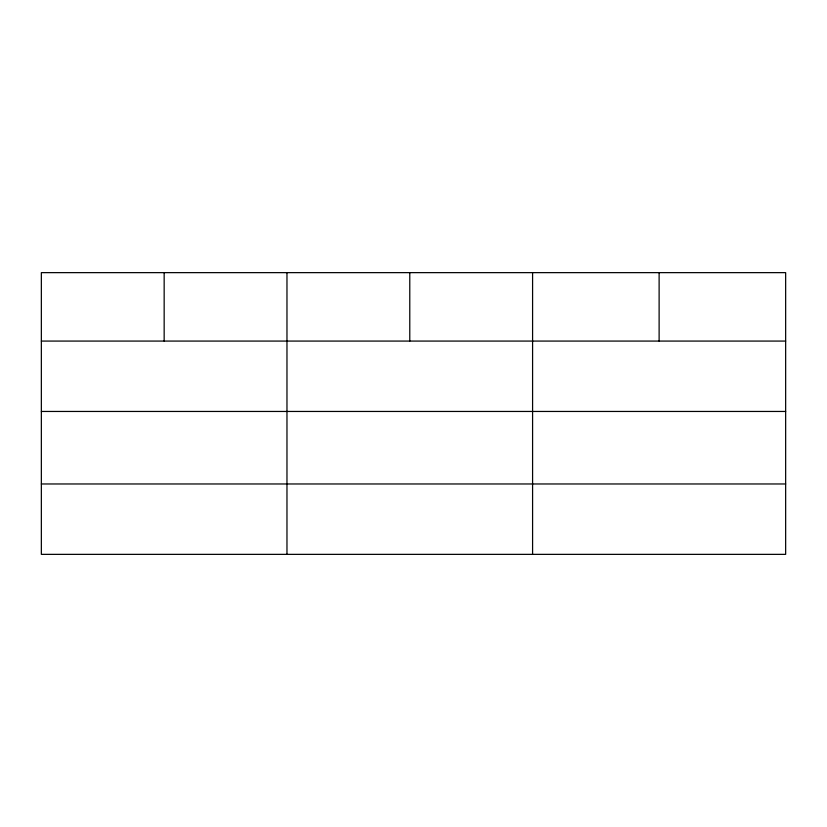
<?xml version="1.0" encoding="UTF-8"?>
<svg xmlns="http://www.w3.org/2000/svg" width="827" height="827" viewBox="0 0 827 827"><rect width="100%" height="100%" fill="white"/><g stroke="black" fill="none" stroke-linecap="round" stroke-linejoin="round"><path stroke-width="1.24" d="M785.65 411.453L785.65 272.641L41.35 272.641L41.35 554.359L785.65 554.359L785.65 411.453L41.35 411.453M41.35 341.075L785.65 341.075M41.35 483.971L785.65 483.971M659.119 272.641L659.119 341.075M532.588 272.641L532.588 554.359M409.778 272.641L409.778 341.075M286.969 272.641L286.969 554.359M164.16 272.641L164.16 341.075"/></g></svg>
